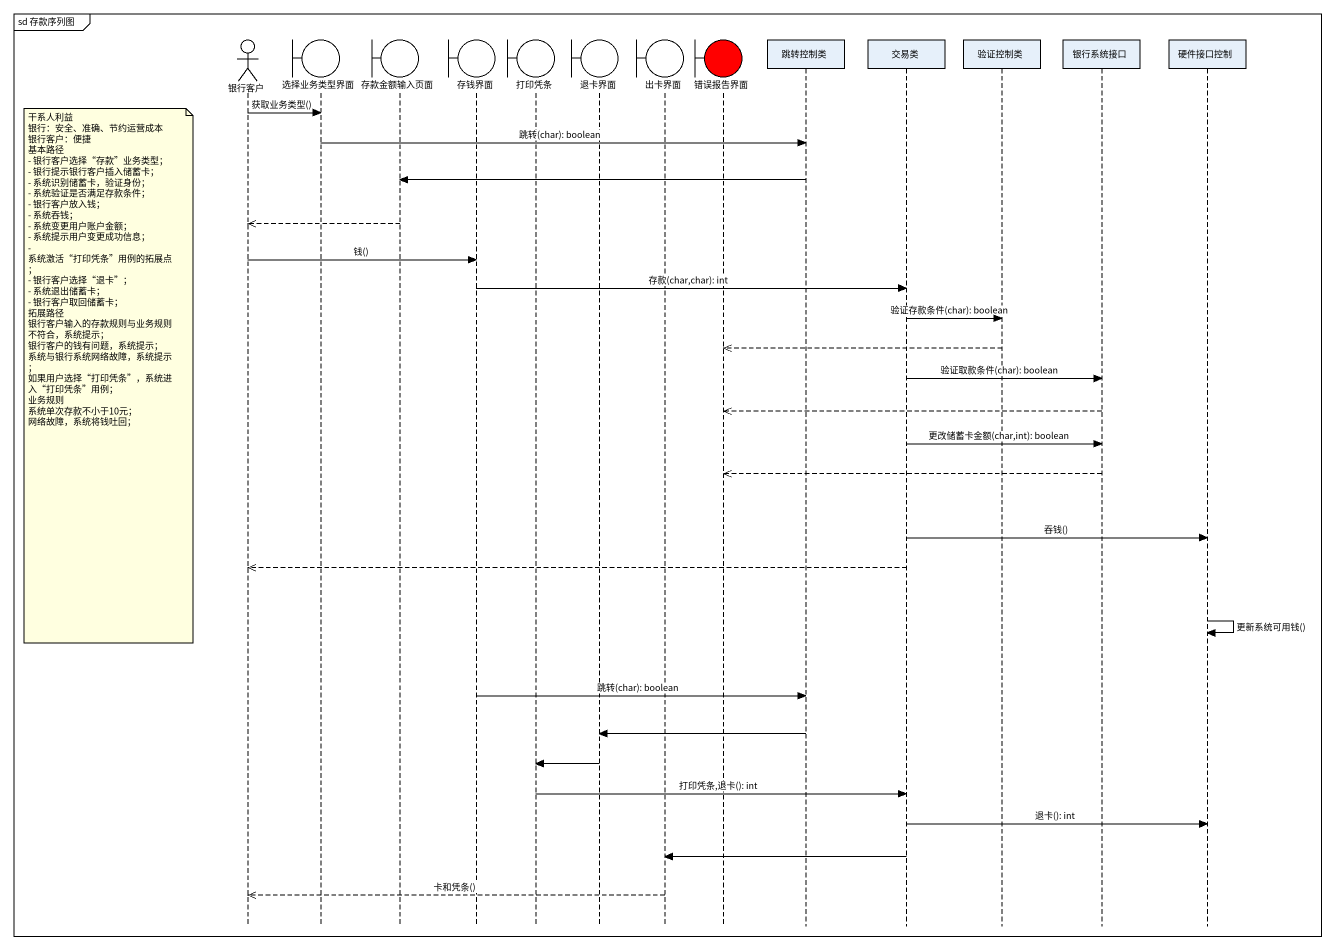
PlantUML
@startuml
mainframe sd 存款序列图
hide footbox
actor 银行客户
boundary 选择业务类型界面
boundary 存款金额输入页面
boundary 存钱界面
boundary 打印凭条
boundary 退卡界面
boundary 出卡界面
boundary 错误报告界面 #FF0000
participant 跳转控制类
participant 交易类
participant 验证控制类
participant 银行系统接口
participant 硬件接口控制

银行客户 -> 选择业务类型界面 : 获取业务类型()
选择业务类型界面 -> 跳转控制类 : 跳转(char): boolean
跳转控制类 -> 存款金额输入页面
存款金额输入页面 -->> 银行客户
银行客户 -> 存钱界面 : 钱()
存钱界面 -> 交易类 : 存款(char,char): int
交易类 -> 验证控制类 : 验证存款条件(char): boolean
验证控制类 -->> 错误报告界面
note left of 银行客户
  干系人利益
  银行：安全、准确、节约运营成本
  银行客户：便捷
  基本路径
  - 银行客户选择“存款”业务类型；
  - 银行提示银行客户插入储蓄卡；
  - 系统识别储蓄卡，验证身份；
  - 系统验证是否满足存款条件；
  - 银行客户放入钱；
  - 系统吞钱；
  - 系统变更用户账户金额；
  - 系统提示用户变更成功信息；
  - 系统激活“打印凭条”用例的拓展点；
  - 银行客户选择“退卡”；
  - 系统退出储蓄卡；
  - 银行客户取回储蓄卡；
  拓展路径
  银行客户输入的存款规则与业务规则不符合，系统提示；
  银行客户的钱有问题，系统提示；
  系统与银行系统网络故障，系统提示；
  如果用户选择“打印凭条”，系统进入“打印凭条”用例；
  业务规则
  系统单次存款不小于10元；
  网络故障，系统将钱吐回；
end note
交易类 -> 银行系统接口 : 验证取款条件(char): boolean
银行系统接口 -->> 错误报告界面
交易类 -> 银行系统接口 : 更改储蓄卡金额(char,int): boolean
银行系统接口 -->> 错误报告界面
交易类 -> 硬件接口控制 : 吞钱()
交易类 -->> 银行客户
硬件接口控制 -> 硬件接口控制 : 更新系统可用钱()
存钱界面 -> 跳转控制类 : 跳转(char): boolean
跳转控制类 -> 退卡界面
退卡界面 -> 打印凭条
打印凭条 -> 交易类 : 打印凭条,退卡(): int
交易类 -> 硬件接口控制 : 退卡(): int
交易类 -> 出卡界面
出卡界面 -->> 银行客户 : 卡和凭条()
@enduml
